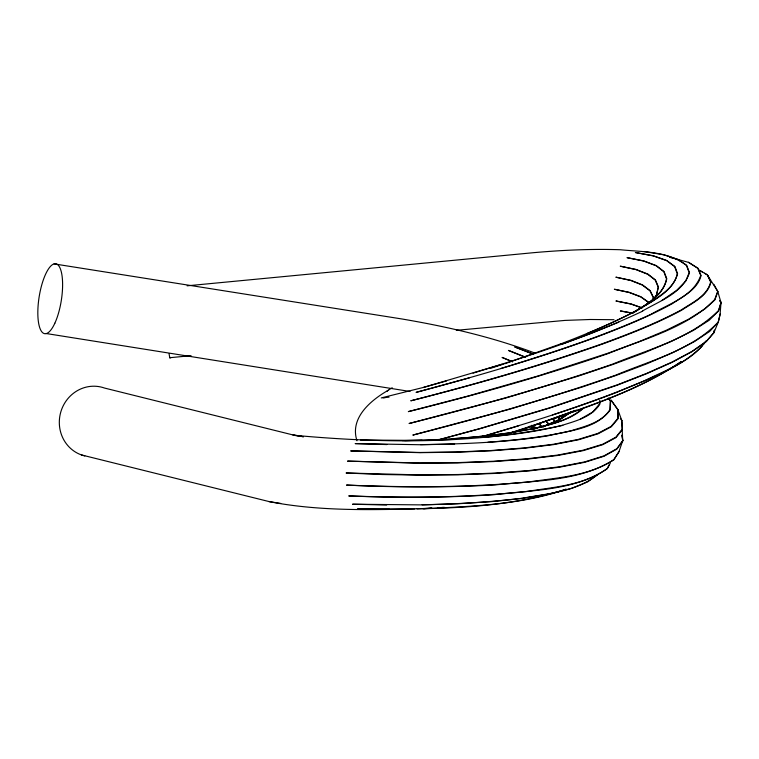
<?xml version="1.0" encoding="UTF-8"?>
<svg xmlns="http://www.w3.org/2000/svg" width="759" height="759" viewBox="0 0 759 759"><rect width="100%" height="100%" fill="white"/><g stroke="black" fill="none" stroke-linecap="round" stroke-linejoin="round"><path stroke-width="1.14" d="M600.065 400.894L599.857 404.158C591.773 417.052 576.1 420.865 562.523 425.211C536.869 431.833 510.522 434.992 484.176 437.345M599.686 400.761L599.468 404.025L592.826 411.985L580.36 419.082M719.76 300.469L721.012 302.424L720.101 314.283L718.242 322.3L709.618 331.455L694.476 341.559L673.299 352.413L646.848 363.789L616.052 375.439L582.068 387.071L509.887 409.177L412.83 435.087C481.272 417.678 549.345 398.57 615.966 375.069C650.653 360.44 691.8 350.222 718.318 321.949L720.187 313.97M653.025 300.014L653.347 297.765L650.027 290.877L642.427 285.099L630.89 280.517L615.862 277.177L630.938 280.356L642.494 284.891L650.112 290.612L653.433 297.452L653.101 299.691M714.466 330.127L714.124 332.357L706.373 341.322L692.265 351.256L672.237 361.977L646.962 373.257L617.342 384.841L549.658 407.811L479.754 428.598L438.522 439.841L479.859 428.75L549.753 408.048L617.352 385.136L646.915 373.58L672.142 362.309L692.123 351.588L706.202 341.645L713.934 332.66L714.276 330.412M713.821 284.283L717.71 291.304L721.05 302.746L718.574 310.924L709.238 320.213L693.337 330.431L671.421 341.37L644.277 352.802L612.902 364.453L578.472 376.056L505.836 398.001L409.054 423.522C477.667 406.274 545.911 387.289 612.769 364.064C648.992 349.178 690.054 338.96 718.517 310.564L721.012 302.424M622.048 434.983L622.769 440.571L618.974 451.7L613.756 459.897C578.756 481.671 534.716 480.542 495.029 484.954C445.561 487.601 395.97 487.468 346.493 485.077C407.26 487.582 468.237 487.657 528.833 481.937C557.666 477.648 588.993 476.235 613.936 459.537L619.164 451.349M717.71 291.304L714.712 299.568L704.902 308.922L688.631 319.188L666.506 330.146L639.325 341.55L608.12 353.153L538.435 375.847L468.132 396.018L408.333 411.615C475.741 394.984 542.666 376.198 608.301 353.514C644.856 338.656 685.927 328.135 714.883 299.89L717.862 291.598L707.284 274.786L699.276 270.138M713.934 332.66L718.318 321.949M557.96 420.818L559.004 418.788L558.89 416.644M558.15 420.467L559.193 418.446L559.089 416.312M609.382 464.555L607.143 468.683C574.734 490.912 531.385 490.067 493.777 494.745C445.495 497.8 397.071 497.961 348.742 495.921C408.01 498.037 467.487 497.781 526.518 491.538C553.994 487.022 584.25 485.504 607.437 468.407L610.245 463.265M563.169 415.012L561.328 418.029L557.827 420.723M563.463 414.746L561.622 417.763L557.229 421.122M621.754 420.23L622.712 440.96L616.83 449.1L604.031 456.254L584.696 462.316L559.459 467.212L529.194 470.912L495.001 473.426L458.142 474.802L420.031 475.125L382.166 474.508L346.076 472.999L420.031 474.897L458.132 474.517L494.982 473.094L529.175 470.542L559.44 466.813L584.696 461.899L604.05 455.836L616.868 448.683L622.769 440.571M652.493 300.602L656.402 295.251L658.214 287.196L655.283 280.166L647.74 274.265L635.909 269.587L620.255 266.191L636.004 269.454L647.873 274.084L655.444 279.938L658.395 286.93L656.592 294.947L652.683 300.289M705.102 342.29C690.491 361.91 665.662 370.031 644.619 380.762C614.467 393.646 583.567 404.632 552.457 414.926M702.103 346.028C679.182 369.472 646.004 379.367 616.65 392.394C573.7 408.902 529.735 422.554 485.608 435.562L481.206 436.823M703.46 344.263L706.164 340.734M582.921 408.323C562.277 425.676 533.33 428.095 507.743 433.171C473.607 437.829 439.176 440.106 404.727 440.599M583.339 408.314C569.658 420.922 550.057 424.243 532.581 428.844C505.864 434.12 478.758 436.928 451.605 438.787M622.314 429.129L615.881 437.184L602.637 444.252L583.007 450.239L557.675 455.077L527.514 458.74L493.644 461.244L457.298 462.629L419.86 462.99L347.527 461.13L419.86 463.208L457.316 462.895L493.692 461.557L527.6 459.11L557.78 455.476L583.13 450.656L602.75 444.679L615.985 437.592L622.399 429.518L621.82 420.59L617.817 409.556L611.052 400.069M681.497 361.512C628.993 396.293 567.229 413.655 508.094 433.731L522.439 429.167M681.165 361.607C642.807 388.2 597.608 402.631 554.174 418.655M596.868 475.077L587.637 481.889L571.328 488.445L549.336 493.957L522.363 498.359L491.377 501.633L457.525 503.796L422.137 504.896L352.546 504.223L386.654 505.02M597.238 474.935C576.347 491.766 547.922 493.473 522.515 498.208C489.204 502.316 455.666 504.071 422.118 504.782M388.456 390.154C370.857 400.164 349.453 417.934 356.986 440.761M661.962 300.45L676.658 290.346L685.842 281.01L689.153 272.633L686.44 265.384C667.911 250.916 642.588 252.035 620.34 249.73C591.252 248.781 562.144 250.128 533.169 252.719L187.112 285.82M570.607 412.194L559.962 419.48L544.668 425.932L538.966 427.564M570.009 412.706L560.303 419.329L544.962 425.78L533.074 429.177M632.721 313.22C645.956 304.53 663.11 295.763 666.516 278.885L663.831 271.731L656.118 265.754L643.679 261.03L626.991 257.633L643.803 260.935L656.298 265.622L664.059 271.57L666.781 278.695C663.518 295.194 646.877 303.913 633.907 312.385M642.342 311.114C659.343 301.038 682.815 293.202 689.485 272.661L686.715 265.403L677.986 259.398L663.632 254.758L644.097 251.514M642.655 311.162C588.111 336.844 530.636 355.554 473.066 373.124M565.863 489.242C498.91 510.722 427.042 508.843 357.451 508.985L389.642 509.355M566.205 489.232C520.389 505.096 471.054 506.31 423.067 508.786M587.371 333.4C609.657 324.027 631.773 314.074 652.361 301.323C662.218 293.98 674.599 286.836 677.265 273.828L674.647 266.599L666.554 260.584L653.262 255.878L635.359 252.51L653.395 255.83L666.753 260.527L674.922 266.523L677.588 273.743C672.094 293.429 650.283 301.655 634.543 311.702C610.549 324.055 585.569 334.339 560.398 344.045M618.803 322.148L591.707 333.201L562.419 344.074M576.584 410.069L515.219 431.985M574.316 410.837L525.19 428.674M560.446 343.988L504.631 363.817M490.124 368.485L503.445 364.14M500.627 368.561C551.613 352.935 602.551 336.512 651.099 314.264C668.698 303.847 693.365 296.513 700.766 275.451L697.777 268.221L688.451 262.301M501.879 364.301L423.598 387.384L381.265 397.915L389.035 397.156M518.758 425.78L481.31 436.918M533.273 429.205L536.689 428.218M423.598 387.384L446.52 380.942M469.479 377.821L416.074 392.384C477.05 376.151 537.733 358.561 597.02 336.882C622.712 327.176 648.271 316.911 672.351 303.628C683.271 296.152 697.559 289.549 701.069 275.583L698.024 268.335L688.641 262.396L669.685 257.254M562.855 425.344C474.508 444.47 382.612 443.512 292.965 435.154L303.505 436.757L291.684 434.622L104.476 388.039A35.388 33.548 -76 0 0 60.786 412.014A35.388 33.548 -76 0 0 84.818 455.922M383.323 397.744L385.515 397.526M169.836 357.707L191.059 355.677M456.339 330.307L564.962 320.412L590.255 319.492L613.993 319.7M487.895 442.222C515.873 440.116 543.871 437.203 571.214 430.723C585.113 426.226 601.422 422.791 609.913 409.68L610.283 400.904L608.462 398.086M423.968 508.615L431.994 508.122L417.052 508.824M443.455 507.42L437.725 507.771L444.622 507.401M453.057 439.395L421.188 440.419L360.43 440.03M414.718 508.928C366.331 510.029 317.338 510.968 269.606 501.708L81.469 454.935M420.486 444.632C462.952 444.024 505.532 442.535 547.552 435.903C569.07 430.609 595.948 429.196 610.236 409.936L610.568 401.141L608.737 398.314M402.374 440.609L422.08 440.211M454.613 444.062L420.477 444.746L355.174 443.598L386.891 444.565M669.789 257.31L673.261 257.842M54.069 263.885L402.071 318.998C447.383 326.693 492.468 337.034 535.531 353.305M46.365 333.552L410.021 391.473M268.895 501.566L280.697 503.435M632.807 313.163L620.359 310.943L631.744 313.04M641.953 307.793L631.042 303.932L615.919 300.981L631.09 304.084L642.029 307.993M532.79 353.922L514.763 346.986L533.558 354.263M525.655 357.242L508.435 350.411L525.57 357.299M512.581 361.711L502.079 357.432L512.534 361.768M529.744 426.226L535.076 428.531M530.674 426.634L534.934 428.474M531.822 425.258L536.812 428.161M700.434 270.887L702.445 272.054M704.456 273.231L707.473 274.976L710.917 282.158C707.502 296.399 692.635 302.765 681.573 310.251C656.336 323.751 629.609 334.112 602.779 343.941C539.782 366.094 475.513 384.462 410.78 400.799C475.409 384.206 539.649 365.895 602.58 343.647C629.372 333.808 656.051 323.448 681.259 309.957C692.331 302.48 707.179 296.143 710.68 281.931L707.284 274.786M538.738 424.101L540.664 425.268M538.643 423.883L543.254 427.251M648.698 302.3L640.824 296.731L629.211 292.329L614.363 289.255L629.211 292.5L640.824 296.949L648.717 302.575M545.702 421.046L548.197 423.247M545.73 421.349L548.235 423.56M620.407 418.494L621.82 420.59M611.194 400.344L618.006 409.869L618.063 418.74L611.327 426.767L598.007 433.816L578.548 439.774L553.643 444.603L524.184 448.265L491.253 450.789L456.093 452.222L420.012 452.658L350.686 450.922L420.021 452.478L456.055 451.994L491.177 450.514L524.052 447.952L553.463 444.262L578.33 439.414L597.769 433.446L611.099 426.406L617.845 418.399L617.817 409.556M719.788 300.773L721.05 302.746M553.245 418.674L554.44 420.628L554.696 422.763M553.169 419.025L554.374 420.979M621.982 435.353L622.712 440.96M170.206 357.432A35.388 1.138 84.5 0 1 169.086 353.798M386.692 391.492A35.388 35.36 54.4 0 1 392.251 387.792M54.838 323.23A35.388 11.224 -81 0 0 57.864 264.834A35.388 11.224 -81 0 0 37.95 308.097A35.388 11.224 -81 0 0 54.838 323.23"/></g></svg>
